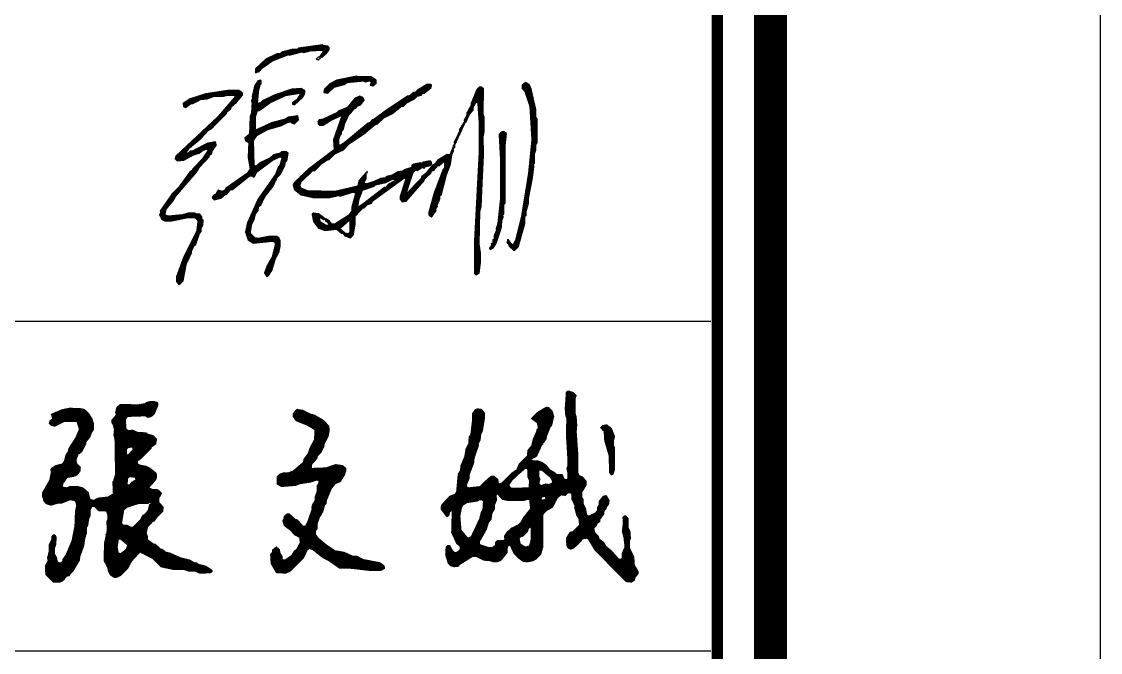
# Model space of a CAD drawing. Header units: inches. Extents: x 0 to 508000, y 0 to 738838.
# Drawn here: x 85829 to 89100, y 13851 to 15764 of the extents above; entities that cross this region are included whole.
import ezdxf

# ---------------------------------------------------------------- set-up
doc = ezdxf.new("R2010")
doc.units = ezdxf.units.IN
doc.header["$LTSCALE"] = 1000
doc.header["$MEASUREMENT"] = 0
doc.layers.get('0').update_dxf_attribs({"true_color": 0xffffff})
for name, color, linetype, true_color in [('TK', 7, 'Continuous', 0xffffff), ('ZG-图框层', 4, 'Continuous', 0x00ffff), ('签名', 3, 'Continuous', 0x00ff00)]:
    doc.layers.add(name, color=color, linetype=linetype, true_color=true_color)

# ---------------------------------------------------------------- blocks, each defined once
blk = doc.blocks.new('CCIAD-TK-A2-图签')
at = {"layer": 'TK', "lineweight": -3}
for p, q in [((531.117, 81.628), (582.187, 81.628)), ((531.117, 81.628), (582.187, 81.628)), ((531.117, 71.628), (582.187, 71.628)), ((531.117, 71.628), (582.187, 71.628))]:
    blk.add_line(p, q, dxfattribs=at)
blk.add_lwpolyline([(529.286, 10.457), (584, 10.457), (584, 410)], dxfattribs=at)
at = {"layer": 'TK', "lineweight": -3, "const_width": 0.347}
blk.add_lwpolyline([(531.117, 185.398), (582.387, 185.398), (582.387, 13.253), (531.117, 13.253)], close=True, dxfattribs=at)
blk = doc.blocks.new('A$C5C275C17')
at = {"linetype": 'Continuous'}
h = blk.add_hatch(dxfattribs=at)
h.set_pattern_fill('ANSI31', color=256, scale=25.4, angle=45, style=0)
h.set_pattern_definition([(45, (-64, -170), (-0.088388348, 0.088388348), [])])
h.paths.add_polyline_path([(173, 191), (185, 196), (188, 195), (185, 184), (182, 180), (178, 169), (151, 131), (135, 95), (132, 81), (136, 69), (144, 64), (173, 67), (176, 66), (178, 63), (173, 43), (165, 29), (161, 18), (164, 13), (166, 13), (172, 22), (178, 41), (183, 50), (185, 60), (185, 68), (183, 72), (180, 74), (167, 74), (151, 71), (146, 72), (139, 79), (141, 92), (145, 100), (147, 109), (151, 114), (152, 120), (155, 122), (162, 136), (174, 151), (180, 164), (185, 169), (192, 183), (193, 189), (195, 190), (197, 202), (194, 204), (187, 204), (185, 202), (175, 199), (169, 194), (154, 187), (148, 182), (145, 183), (144, 221), (149, 229), (166, 238), (187, 244), (196, 249), (202, 250), (203, 248), (207, 247), (213, 253), (212, 259), (198, 257), (193, 254), (173, 249), (147, 237), (147, 258), (150, 267), (153, 267), (169, 279), (193, 290), (215, 294), (215, 291), (211, 284), (204, 279), (204, 277), (207, 276), (219, 287), (223, 294), (223, 298), (217, 301), (203, 300), (176, 291), (158, 282), (155, 279), (150, 278), (152, 298), (154, 306), (156, 308), (156, 313), (155, 314), (151, 313), (146, 305), (142, 288), (143, 286), (141, 282), (142, 279), (141, 263), (139, 258), (138, 231), (131, 225), (132, 221), (137, 218), (136, 195), (139, 178), (135, 171), (102, 148), (100, 145), (96, 143), (90, 145), (86, 138), (84, 138), (81, 135), (81, 133), (84, 130), (94, 133), (101, 139), (103, 139), (109, 146), (112, 146), (138, 167), (142, 167), (145, 165), (149, 173)], flags=0)
h.paths.add_polyline_path([(87, 214), (86, 219), (74, 217), (50, 205), (47, 205), (44, 202), (40, 202), (46, 210), (64, 225), (75, 237), (80, 240), (83, 243), (83, 245), (85, 245), (102, 262), (103, 265), (109, 270), (110, 273), (118, 280), (127, 291), (127, 294), (123, 297), (122, 298), (104, 298), (71, 293), (47, 285), (36, 278), (37, 273), (40, 272), (48, 278), (51, 278), (63, 284), (73, 285), (84, 289), (98, 289), (104, 291), (115, 291), (116, 288), (90, 258), (25, 197), (24, 193), (27, 190), (37, 191), (52, 199), (61, 202), (66, 206), (72, 208), (75, 207), (66, 193), (51, 178), (51, 176), (46, 172), (30, 150), (20, 140), (1, 113), (2, 111), (0, 107), (3, 101), (8, 98), (19, 98), (44, 103), (54, 103), (59, 98), (57, 82), (37, 42), (26, 12), (26, 5), (30, 0), (36, 6), (41, 32), (49, 49), (49, 52), (53, 60), (55, 61), (61, 78), (64, 82), (64, 88), (66, 90), (67, 99), (64, 102), (65, 104), (62, 108), (56, 108), (54, 110), (44, 110), (35, 107), (13, 105), (8, 107), (10, 116), (21, 129), (24, 135), (56, 172), (61, 180), (76, 196), (76, 198), (80, 202), (81, 206)], flags=0)
h.paths.add_polyline_path([(218, 357), (221, 356), (231, 359), (250, 360), (251, 357), (246, 350), (249, 349), (256, 355), (260, 361), (260, 364), (258, 366), (251, 367), (250, 368), (213, 363), (211, 361), (203, 361), (189, 357), (185, 354), (180, 354), (163, 346), (147, 331), (147, 325), (153, 327), (157, 332), (172, 343), (198, 353), (199, 352)], flags=0)
h.paths.add_polyline_path([(297, 268), (296, 269), (301, 271), (303, 274), (308, 276), (314, 283), (312, 287), (307, 289), (300, 286), (288, 272), (274, 266), (273, 264), (251, 254), (245, 253), (243, 251), (243, 247), (246, 244), (251, 245), (262, 252), (280, 260), (267, 222), (268, 207), (228, 177), (215, 165), (215, 163), (213, 163), (207, 157), (205, 153), (207, 146), (217, 138), (235, 134), (261, 134), (275, 137), (277, 136), (296, 142), (301, 141), (295, 119), (295, 113), (290, 106), (269, 93), (264, 93), (260, 98), (255, 101), (254, 99), (262, 92), (255, 91), (247, 96), (245, 102), (247, 103), (252, 100), (254, 101), (244, 109), (236, 110), (234, 108), (236, 97), (244, 87), (254, 83), (272, 85), (279, 79), (281, 79), (284, 75), (293, 72), (297, 76), (300, 94), (300, 105), (312, 118), (314, 118), (319, 123), (325, 125), (326, 128), (375, 164), (378, 163), (369, 135), (369, 131), (372, 127), (378, 128), (405, 159), (407, 163), (416, 171), (417, 175), (420, 175), (427, 183), (429, 183), (437, 190), (437, 179), (435, 177), (421, 140), (413, 111), (413, 107), (417, 104), (424, 114), (423, 116), (426, 120), (425, 121), (430, 132), (430, 137), (432, 138), (440, 169), (446, 185), (448, 199), (451, 206), (450, 210), (445, 199), (441, 200), (427, 191), (421, 184), (419, 184), (408, 170), (402, 166), (402, 164), (380, 141), (379, 143), (389, 173), (393, 176), (395, 175), (402, 180), (406, 179), (407, 181), (415, 183), (417, 185), (417, 188), (415, 190), (404, 188), (403, 186), (400, 187), (390, 185), (387, 183), (387, 180), (377, 177), (373, 174), (366, 173), (357, 168), (348, 166), (346, 164), (339, 163), (328, 158), (318, 155), (313, 156), (317, 163), (317, 172), (306, 160), (304, 151), (269, 143), (227, 144), (217, 148), (215, 152), (217, 158), (235, 175), (238, 175), (249, 186), (256, 191), (260, 192), (269, 201), (282, 207), (292, 217), (313, 231), (329, 245), (334, 247), (344, 256), (356, 262), (371, 274), (374, 274), (379, 279), (391, 285), (395, 289), (401, 291), (402, 293), (406, 294), (416, 302), (417, 306), (416, 307), (410, 307), (395, 298), (394, 296), (390, 295), (383, 289), (380, 289), (348, 268), (328, 253), (326, 253), (322, 248), (320, 248), (284, 218), (278, 214), (275, 214), (275, 223), (277, 230), (279, 231), (279, 235), (282, 239), (284, 248), (290, 260)], flags=0)
h.paths.add_polyline_path([(331, 153), (329, 151), (311, 145), (306, 132), (304, 120), (305, 119), (314, 125), (345, 149), (347, 149), (351, 154), (360, 159), (361, 162), (357, 162), (347, 157)], flags=0)
h.paths.add_polyline_path([(292, 100), (291, 99), (278, 88), (276, 88), (276, 86), (284, 79), (290, 78), (292, 81)], flags=0)
h.paths.add_polyline_path([(324, 319), (304, 319), (302, 320), (272, 314), (261, 308), (253, 300), (252, 295), (258, 294), (268, 303), (283, 307), (287, 310), (314, 313), (316, 311), (322, 313), (325, 311), (323, 306), (327, 305), (332, 309), (332, 314)], flags=0)
h.paths.add_polyline_path([(497, 301), (495, 302), (494, 303), (490, 303), (487, 300), (478, 278), (478, 275), (471, 263), (471, 259), (467, 252), (468, 249), (470, 250), (475, 261), (481, 268), (481, 272), (484, 278), (486, 280), (489, 280), (488, 279), (490, 250), (490, 200), (483, 67), (483, 17), (485, 15), (490, 18), (492, 34), (492, 49), (490, 62), (491, 113), (493, 120), (497, 204), (496, 226), (498, 236), (498, 257), (496, 262)], flags=0)
h.paths.add_polyline_path([(532, 232), (529, 234), (528, 235), (524, 234), (521, 230), (523, 192), (523, 132), (519, 94), (516, 85), (517, 84), (513, 75), (513, 70), (511, 69), (511, 64), (509, 63), (509, 60), (506, 56), (507, 54), (512, 57), (516, 64), (524, 87), (525, 99), (527, 104), (526, 107), (528, 109), (528, 123), (530, 125), (530, 214)], flags=0)
h.paths.add_polyline_path([(577, 269), (570, 300), (567, 307), (563, 309), (561, 310), (556, 306), (556, 301), (560, 297), (568, 274), (571, 222), (566, 171), (555, 104), (546, 68), (543, 62), (541, 61), (534, 70), (533, 64), (535, 63), (536, 59), (544, 52), (550, 58), (560, 94), (560, 105), (562, 106), (562, 112), (566, 126), (566, 134), (572, 165), (574, 182), (573, 185), (575, 186), (575, 201), (577, 207), (577, 215), (579, 218), (579, 254), (577, 257)], flags=0)
h.paths.add_polyline_path([(468, 248), (467, 249), (460, 238), (460, 235), (452, 218), (453, 215)], flags=0)
at = {"linetype": 'Continuous', "lineweight": -3}
for points in [[(251, 367), (250, 368), (213, 363), (211, 361), (203, 361), (189, 357), (185, 354), (180, 354), (163, 346), (147, 331), (147, 325), (153, 327), (157, 332), (172, 343), (198, 353), (199, 352), (218, 357), (221, 356), (231, 359), (250, 360), (251, 357), (246, 350), (249, 349), (256, 355), (260, 361), (260, 364), (258, 366)], [(247, 348), (246, 349), (243, 349), (240, 346), (243, 345)], [(304, 319), (302, 320), (272, 314), (261, 308), (253, 300), (252, 295), (258, 294), (268, 303), (283, 307), (287, 310), (314, 313), (316, 311), (322, 313), (325, 311), (323, 306), (327, 305), (332, 309), (332, 314), (324, 319)], [(123, 297), (122, 298), (104, 298), (71, 293), (47, 285), (36, 278), (37, 273), (40, 272), (48, 278), (51, 278), (63, 284), (73, 285), (84, 289), (98, 289), (104, 291), (115, 291), (116, 288), (90, 258), (25, 197), (24, 193), (27, 190), (37, 191), (52, 199), (61, 202), (66, 206), (72, 208), (75, 207), (66, 193), (51, 178), (51, 176), (46, 172), (30, 150), (20, 140), (1, 113), (2, 111), (0, 107), (3, 101), (8, 98), (19, 98), (44, 103), (54, 103), (59, 98), (57, 82), (37, 42), (26, 12), (26, 5), (30, 0), (36, 6), (41, 32), (49, 49), (49, 52), (53, 60), (55, 61), (61, 78), (64, 82), (64, 88), (66, 90), (67, 99), (64, 102), (65, 104), (62, 108), (56, 108), (54, 110), (44, 110), (35, 107), (13, 105), (8, 107), (10, 116), (21, 129), (24, 135), (56, 172), (61, 180), (76, 196), (76, 198), (80, 202), (81, 206), (87, 214), (86, 219), (74, 217), (50, 205), (47, 205), (44, 202), (40, 202), (46, 210), (64, 225), (75, 237), (80, 240), (83, 243), (83, 245), (85, 245), (102, 262), (103, 265), (109, 270), (110, 273), (118, 280), (127, 291), (127, 294)], [(156, 313), (155, 314), (151, 313), (146, 305), (142, 288), (143, 286), (141, 282), (142, 279), (141, 263), (139, 258), (138, 231), (131, 225), (132, 221), (137, 218), (136, 195), (139, 178), (135, 171), (102, 148), (100, 145), (96, 143), (90, 145), (86, 138), (84, 138), (81, 135), (81, 133), (84, 130), (94, 133), (101, 139), (103, 139), (109, 146), (112, 146), (138, 167), (142, 167), (145, 165), (149, 173), (173, 191), (185, 196), (188, 195), (185, 184), (182, 180), (178, 169), (151, 131), (135, 95), (132, 81), (136, 69), (144, 64), (173, 67), (176, 66), (178, 63), (173, 43), (165, 29), (161, 18), (164, 13), (166, 13), (172, 22), (178, 41), (183, 50), (185, 60), (185, 68), (183, 72), (180, 74), (167, 74), (151, 71), (146, 72), (139, 79), (141, 92), (145, 100), (147, 109), (151, 114), (152, 120), (155, 122), (162, 136), (174, 151), (180, 164), (185, 169), (192, 183), (193, 189), (195, 190), (197, 202), (194, 204), (187, 204), (185, 202), (175, 199), (169, 194), (154, 187), (148, 182), (145, 183), (144, 221), (149, 229), (166, 238), (187, 244), (196, 249), (202, 250), (203, 248), (207, 247), (213, 253), (212, 259), (198, 257), (193, 254), (173, 249), (147, 237), (147, 258), (150, 267), (153, 267), (169, 279), (193, 290), (215, 294), (215, 291), (211, 284), (204, 279), (204, 277), (207, 276), (219, 287), (223, 294), (223, 298), (217, 301), (203, 300), (176, 291), (158, 282), (155, 279), (150, 278), (152, 298), (154, 306), (156, 308)], [(417, 306), (416, 307), (410, 307), (395, 298), (394, 296), (390, 295), (383, 289), (380, 289), (348, 268), (328, 253), (326, 253), (322, 248), (320, 248), (284, 218), (278, 214), (275, 214), (275, 223), (277, 230), (279, 231), (279, 235), (282, 239), (284, 248), (290, 260), (297, 268), (296, 269), (301, 271), (303, 274), (308, 276), (314, 283), (312, 287), (307, 289), (300, 286), (288, 272), (274, 266), (273, 264), (251, 254), (245, 253), (243, 251), (243, 247), (246, 244), (251, 245), (262, 252), (280, 260), (267, 222), (268, 207), (228, 177), (215, 165), (215, 163), (213, 163), (207, 157), (205, 153), (207, 146), (217, 138), (235, 134), (261, 134), (275, 137), (277, 136), (296, 142), (301, 141), (295, 119), (295, 113), (290, 106), (269, 93), (264, 93), (260, 98), (255, 101), (254, 99), (262, 92), (255, 91), (247, 96), (245, 102), (247, 103), (252, 100), (254, 101), (244, 109), (236, 110), (234, 108), (236, 97), (244, 87), (254, 83), (272, 85), (279, 79), (281, 79), (284, 75), (293, 72), (297, 76), (300, 94), (300, 105), (312, 118), (314, 118), (319, 123), (325, 125), (326, 128), (375, 164), (378, 163), (369, 135), (369, 131), (372, 127), (378, 128), (405, 159), (407, 163), (416, 171), (417, 175), (420, 175), (427, 183), (429, 183), (437, 190), (437, 179), (435, 177), (421, 140), (413, 111), (413, 107), (417, 104), (424, 114), (423, 116), (426, 120), (425, 121), (430, 132), (430, 137), (432, 138), (440, 169), (446, 185), (448, 199), (451, 206), (450, 210), (445, 199), (441, 200), (427, 191), (421, 184), (419, 184), (408, 170), (402, 166), (402, 164), (380, 141), (379, 143), (389, 173), (393, 176), (395, 175), (402, 180), (406, 179), (407, 181), (415, 183), (417, 185), (417, 188), (415, 190), (404, 188), (403, 186), (400, 187), (390, 185), (387, 183), (387, 180), (377, 177), (373, 174), (366, 173), (357, 168), (348, 166), (346, 164), (339, 163), (328, 158), (318, 155), (313, 156), (317, 163), (317, 172), (306, 160), (304, 151), (269, 143), (227, 144), (217, 148), (215, 152), (217, 158), (235, 175), (238, 175), (249, 186), (256, 191), (260, 192), (269, 201), (282, 207), (292, 217), (313, 231), (329, 245), (334, 247), (344, 256), (356, 262), (371, 274), (374, 274), (379, 279), (391, 285), (395, 289), (401, 291), (402, 293), (406, 294), (416, 302)], [(495, 302), (494, 303), (490, 303), (487, 300), (478, 278), (478, 275), (471, 263), (471, 259), (467, 252), (468, 249), (470, 250), (475, 261), (481, 268), (481, 272), (484, 278), (486, 280), (489, 280), (488, 279), (490, 250), (490, 200), (483, 67), (483, 17), (485, 15), (490, 18), (492, 34), (492, 49), (490, 62), (491, 113), (493, 120), (497, 204), (496, 226), (498, 236), (498, 257), (496, 262), (497, 301)], [(563, 309), (561, 310), (556, 306), (556, 301), (560, 297), (568, 274), (571, 222), (566, 171), (555, 104), (546, 68), (543, 62), (541, 61), (534, 70), (533, 64), (535, 63), (536, 59), (544, 52), (550, 58), (560, 94), (560, 105), (562, 106), (562, 112), (566, 126), (566, 134), (572, 165), (574, 182), (573, 185), (575, 186), (575, 201), (577, 207), (577, 215), (579, 218), (579, 254), (577, 257), (577, 269), (570, 300), (567, 307)], [(468, 248), (467, 249), (460, 238), (460, 235), (452, 218), (453, 215)], [(529, 234), (528, 235), (524, 234), (521, 230), (523, 192), (523, 132), (519, 94), (516, 85), (517, 84), (513, 75), (513, 70), (511, 69), (511, 64), (509, 63), (509, 60), (506, 56), (507, 54), (512, 57), (516, 64), (524, 87), (525, 99), (527, 104), (526, 107), (528, 109), (528, 123), (530, 125), (530, 214), (532, 232)], [(453, 214), (452, 215), (450, 212), (451, 209), (453, 211)], [(319, 173), (318, 174), (318, 171)], [(357, 162), (361, 162), (360, 159), (351, 154), (347, 149), (345, 149), (314, 125), (305, 119), (304, 120), (306, 132), (311, 145), (329, 151), (331, 153), (347, 157)], [(291, 99), (292, 100), (292, 81), (290, 78), (284, 79), (276, 86), (276, 88), (278, 88)]]:
    blk.add_lwpolyline(points, close=True, dxfattribs=at)
blk = doc.blocks.new('+A9S5D+9F')
at = {"layer": '签名', "linetype": 'Continuous'}
h = blk.add_hatch(dxfattribs=at)
h.set_pattern_fill('ANSI31', color=256, scale=4.224528, angle=45, style=0)
h.set_pattern_definition([(45, (107100.37475, -3826.70532), (-0.186699525, 0.186699525), [])])
h.paths.add_polyline_path([(107498.3, -3402.6), (107501.1, -3393.9), (107499.7, -3382.7), (107482.8, -3368.8), (107470.2, -3362.5), (107451.9, -3359.2), (107443, -3354.7), (107443, -3345.9), (107454.2, -3338.5), (107483.3, -3309.3), (107485.1, -3304.1), (107498.2, -3294.3), (107500.9, -3279), (107491.2, -3269.2), (107476.5, -3266), (107470.1, -3261.1), (107443.9, -3259.5), (107429.2, -3253), (107417.2, -3254.7), (107408.2, -3248), (107406.3, -3220.3), (107413, -3211.4), (107465.5, -3209.6), (107473.5, -3214.4), (107484.7, -3211.6), (107493.5, -3204.3), (107504.5, -3177.4), (107504.5, -3169.5), (107503.2, -3168.1), (107498.2, -3168.1), (107496.5, -3166.4), (107481.7, -3166.4), (107469.6, -3169.4), (107466.2, -3172.8), (107444.9, -3176.4), (107395.1, -3174.7), (107389.7, -3176.1), (107381.1, -3183.3), (107376.6, -3199.7), (107378.5, -3207.2), (107364.8, -3222.6), (107364.8, -3230.4), (107369.6, -3238.3), (107373.2, -3252.7), (107371.5, -3269.3), (107374.8, -3282.4), (107376.5, -3388.1), (107371.1, -3406), (107368.2, -3408.9), (107369.9, -3446), (107354.3, -3455.7), (107324.2, -3459.1), (107310.1, -3466.1), (107298.8, -3461.6), (107293.7, -3441), (107280, -3428.8), (107264.5, -3424.2), (107237.5, -3424.2), (107230.7, -3427.7), (107214.3, -3425.3), (107217, -3414.5), (107229.8, -3396.2), (107250.7, -3392.7), (107259.6, -3388.3), (107268.5, -3377.9), (107269.9, -3363.9), (107258.6, -3352.7), (107256.6, -3342.4), (107262.2, -3327.4), (107274, -3317.3), (107286.7, -3293.6), (107286.7, -3288.2), (107298.6, -3274.6), (107301.9, -3263.2), (107309.9, -3250.3), (107309.9, -3233.4), (107305.2, -3217.7), (107295.7, -3201.7), (107286.4, -3192.5), (107275.9, -3188), (107238.7, -3186.4), (107214.5, -3191.2), (107182.4, -3205), (107185.6, -3219.3), (107178.1, -3225), (107175.6, -3233.6), (107180.2, -3238.3), (107191.5, -3241.1), (107221, -3226.3), (107259.2, -3226.3), (107266.9, -3251.4), (107256.3, -3276.1), (107234.9, -3309), (107233.2, -3319.2), (107226.5, -3327.6), (107221.5, -3347.5), (107215.4, -3355.6), (107194.8, -3360.8), (107182.8, -3368.3), (107180.3, -3373.2), (107181.9, -3382.7), (107176.7, -3405.5), (107155.3, -3443.4), (107155.3, -3456.5), (107158.6, -3461.5), (107158.6, -3467.9), (107165.5, -3476.2), (107180.2, -3480.6), (107201.3, -3474.1), (107212.8, -3474.1), (107238, -3464), (107250, -3466), (107256.5, -3472.5), (107258.4, -3482.4), (107255, -3501.1), (107253.4, -3544.3), (107244.9, -3588.2), (107226.4, -3632.1), (107216.8, -3644.9), (107216.8, -3650.1), (107211.2, -3655.8), (107200.7, -3653.1), (107197, -3636.7), (107191.9, -3628), (107191.9, -3608.2), (107195.2, -3599.8), (107196.8, -3576.4), (107193.3, -3570.6), (107188.2, -3570.6), (107183.5, -3575.3), (107183.5, -3584.7), (107175.2, -3601.3), (107175.2, -3622.6), (107170.3, -3640.5), (107172.1, -3649.2), (107163.6, -3666.1), (107165.2, -3692.2), (107186.6, -3713.6), (107207.7, -3713.6), (107216.4, -3709.3), (107228.3, -3695.7), (107235, -3694), (107247.4, -3680), (107266.8, -3647.6), (107268.4, -3634.6), (107280.1, -3603), (107283.4, -3579.8), (107288.3, -3565), (107288.3, -3547.9), (107291.8, -3542.7), (107295.1, -3521.4), (107300, -3510), (107300, -3493.3), (107304.6, -3484.1), (107311.3, -3484.1), (107324.6, -3497.4), (107344, -3497.4), (107349.2, -3500), (107353.2, -3511.8), (107353.2, -3525), (107349.9, -3529.9), (107351.5, -3555.8), (107349.6, -3567.2), (107347.2, -3569.6), (107348.4, -3571.8), (107343.2, -3595.9), (107341.6, -3649.6), (107353, -3670.9), (107354.7, -3681), (107360.7, -3693), (107372.2, -3700.1), (107380.4, -3698.8), (107392.8, -3692.6), (107413.6, -3671.7), (107423.6, -3651.8), (107450.6, -3623), (107486.5, -3641), (107512.8, -3667.3), (107551.4, -3675.4), (107583.3, -3675.4), (107596.6, -3680.3), (107616.7, -3680.3), (107631.6, -3687), (107663.2, -3685.4), (107669.2, -3681.8), (107669.2, -3677.1), (107651.2, -3665.2), (107629.5, -3660.1), (107623.2, -3655.4), (107616.7, -3655.4), (107603, -3646.9), (107575, -3640.3), (107541.8, -3625.3), (107531.5, -3623.6), (107518.4, -3613.8), (107514.9, -3613.8), (107498.3, -3598.8), (107493.5, -3598.8), (107472.9, -3583.9), (107472.9, -3572.9), (107469.5, -3564.2), (107473.2, -3547.4), (107487.5, -3531.3), (107494, -3528), (107502, -3516.9), (107519.6, -3499.2), (107521, -3485.2), (107507.9, -3470.4), (107507.9, -3458.3), (107515.7, -3444.1), (107513.6, -3439.7), (107503.5, -3432.5), (107488.8, -3432.5), (107477.6, -3427)], flags=0)
h.paths.add_polyline_path([(107438, -3404.3), (107436.3, -3395.9), (107421.4, -3394.3), (107418, -3394.3), (107413.1, -3399.3), (107411.4, -3417.6), (107419.7, -3419.2), (107426.4, -3410.9)], flags=0)
h.paths.add_polyline_path([(107479.6, -3472.4), (107472.9, -3475.8), (107444.7, -3475.8), (107413.1, -3485.7), (107401.4, -3494.1), (107394.8, -3534), (107399.8, -3540.6), (107411.4, -3540.6), (107423, -3547.3), (107429.7, -3547.3), (107453, -3524), (107458, -3514), (107467.9, -3505.7), (107476.3, -3494.1), (107479.6, -3479.1), (107484.6, -3475.8), (107484.6, -3472.4)], flags=0)
h.paths.add_polyline_path([(107414.7, -3327.7), (107429.7, -3312.8), (107428, -3304.5), (107421.4, -3304.5), (107414.7, -3306.1), (107409.7, -3311.1), (107409.7, -3326.1)], flags=0)
h.paths.add_polyline_path([(107391.4, -3583.9), (107384.8, -3583.9), (107381.5, -3607.2), (107384.8, -3625.5), (107393.1, -3627.1), (107409.7, -3613.8), (107413.1, -3602.2)], flags=0)
h.paths.add_polyline_path([(108069.4, -3390.6), (108074.4, -3375.6), (108074.4, -3367.3), (108066.1, -3360.7), (108044.4, -3357.3), (108016.2, -3367.3), (107972.9, -3369), (107969.6, -3367.3), (107971.3, -3355.7), (107987.9, -3337.4), (107987.9, -3332.4), (107997.9, -3322.4), (108007.9, -3302.5), (108009.5, -3292.5), (108021.2, -3270.9), (108024.5, -3250.9), (108022.8, -3239.3), (108009.5, -3224.3), (107981.2, -3207.7), (107967.9, -3204.3), (107944.7, -3192.7), (107933, -3191), (107929.7, -3189.4), (107923, -3192.7), (107914.7, -3204.3), (107914.7, -3212.6), (107923, -3224.3), (107956.3, -3237.6), (107981.2, -3252.6), (107979.6, -3282.5), (107966.3, -3307.5), (107961.3, -3322.4), (107948, -3340.7), (107946.3, -3350.7), (107914.7, -3377.3), (107901.4, -3382.3), (107886.4, -3382.3), (107873.1, -3387.3), (107866.5, -3393.9), (107866.5, -3417.2), (107878.1, -3423.9), (107921.4, -3420.5), (107933, -3415.6), (107966.3, -3410.6), (107986.2, -3403.9), (107992.9, -3407.2), (107992.9, -3413.9), (107987.9, -3422.2), (107987.9, -3438.8), (107981.2, -3457.1), (107981.2, -3467.1), (107974.6, -3477.1), (107971.3, -3488.7), (107972.9, -3492.1), (107959.6, -3530.3), (107953, -3543.6), (107944.7, -3543.6), (107929.7, -3525.3), (107923, -3523.7), (107904.7, -3507), (107896.4, -3507), (107889.8, -3512), (107886.4, -3518.7), (107888.1, -3520.3), (107883.1, -3527), (107888.1, -3543.6), (107906.4, -3556.9), (107918, -3570.2), (107934.7, -3578.6), (107936.3, -3595.2), (107926.4, -3613.5), (107919.7, -3618.5), (107911.4, -3631.8), (107891.4, -3646.7), (107881.5, -3645.1), (107881.5, -3635.1), (107874.8, -3623.5), (107873.1, -3613.5), (107864.8, -3606.8), (107853.2, -3615.1), (107851.5, -3625.1), (107846.5, -3630.1), (107848.2, -3658.4), (107863.2, -3685), (107891.4, -3686.7), (107906.4, -3680), (107946.3, -3640.1), (107956.3, -3618.5), (107962.9, -3611.8), (107972.9, -3615.1), (108004.5, -3640.1), (108021.2, -3648.4), (108054.4, -3671.7), (108087.7, -3671.7), (108145.9, -3678.3), (108180.8, -3678.3), (108192.5, -3671.7), (108190.8, -3663.4), (108179.2, -3655.1), (108127.6, -3645.1), (108109.3, -3635.1), (108096, -3635.1), (108071.1, -3623.5), (108042.8, -3618.5), (108017.8, -3601.8), (107987.9, -3576.9), (107987.9, -3573.6), (107982.9, -3568.6), (107982.9, -3558.6), (107987.9, -3550.3), (107987.9, -3535.3), (107994.5, -3517), (108004.5, -3500.4), (108009.5, -3482.1), (108014.5, -3475.4), (108016.2, -3463.8), (108031.1, -3428.9), (108044.4, -3413.9), (108057.8, -3408.9)], flags=0)
h.paths.add_polyline_path([(108726.4, -3449.3), (108739.7, -3451), (108748, -3442.7), (108753, -3442.7), (108759.7, -3447.7), (108759.7, -3462.7), (108769.7, -3484.3), (108768, -3487.6), (108774.7, -3512.5), (108781.3, -3522.5), (108783, -3540.8), (108763, -3560.8), (108754.7, -3562.4), (108743.1, -3580.7), (108744.7, -3604), (108748, -3610.7), (108754.7, -3614), (108764.7, -3610.7), (108788, -3589.1), (108791.3, -3582.4), (108804.6, -3580.7), (108809.6, -3584.1), (108829.5, -3617.3), (108922.7, -3712.1), (108941, -3713.8), (108949.3, -3707.1), (108951, -3700.5), (108960.9, -3687.2), (108960.9, -3680.5), (108949.3, -3660.6), (108947.6, -3635.6), (108934.3, -3609), (108934.3, -3587.4), (108937.6, -3580.7), (108936, -3559.1), (108931, -3549.1), (108931, -3520.9), (108924.3, -3512.5), (108919.4, -3512.5), (108914.4, -3517.5), (108916, -3534.2), (108912.7, -3560.8), (108917.7, -3579.1), (108921, -3607.4), (108912.7, -3627.3), (108912.7, -3640.6), (108909.4, -3643.9), (108902.7, -3643.9), (108881.1, -3619), (108864.5, -3605.7), (108856.2, -3592.4), (108842.8, -3582.4), (108839.5, -3572.4), (108829.5, -3562.4), (108826.2, -3550.8), (108832.9, -3544.2), (108836.2, -3535.8), (108844.5, -3529.2), (108844.5, -3524.2), (108856.2, -3507.6), (108857.8, -3495.9), (108862.8, -3492.6), (108864.5, -3485.9), (108871.1, -3477.6), (108872.8, -3464.3), (108864.5, -3451), (108854.5, -3454.3), (108842.8, -3469.3), (108842.8, -3479.3), (108837.9, -3487.6), (108837.9, -3495.9), (108831.2, -3504.2), (108814.6, -3512.5), (108809.6, -3512.5), (108804.6, -3507.6), (108801.3, -3489.3), (108794.6, -3476), (108794.6, -3462.7), (108789.6, -3454.3), (108789.6, -3441), (108802.9, -3419.4), (108802.9, -3406.1), (108793, -3394.5), (108783, -3391.1), (108778, -3381.2), (108778, -3326.3), (108773, -3256.4), (108774.7, -3236.5), (108773, -3211.5), (108769.7, -3201.5), (108769.7, -3156.6), (108773, -3146.6), (108764.7, -3138.3), (108756.4, -3136.7), (108754.7, -3135), (108748, -3135), (108743.1, -3140), (108739.7, -3188.2), (108741.4, -3211.5), (108744.7, -3218.2), (108743.1, -3264.7), (108748, -3346.2), (108748, -3361.2), (108744.7, -3369.5), (108748, -3384.5), (108748, -3399.5), (108744.7, -3402.8), (108736.4, -3401.1), (108731.4, -3387.8), (108714.8, -3387.8), (108708.1, -3381.2), (108693.2, -3372.8), (108683.2, -3359.5), (108671.5, -3351.2), (108658.2, -3346.2), (108639.9, -3346.2), (108638.3, -3339.6), (108653.2, -3331.3), (108666.5, -3301.3), (108681.5, -3279.7), (108683.2, -3269.7), (108694.8, -3241.4), (108698.1, -3239.8), (108704.8, -3209.8), (108699.8, -3193.2), (108691.5, -3184.9), (108683.2, -3183.2), (108654.9, -3199.9), (108636.6, -3218.2), (108654.9, -3231.5), (108658.2, -3246.4), (108653.2, -3251.4), (108653.2, -3258.1), (108643.3, -3279.7), (108638.3, -3299.7), (108626.6, -3314.6), (108625, -3331.3), (108600, -3356.2), (108593.4, -3372.8), (108578.4, -3382.8), (108548.5, -3412.8), (108541.8, -3416.1), (108536.8, -3411.1), (108535.2, -3401.1), (108525.2, -3392.8), (108515.2, -3392.8), (108480.3, -3424.4), (108448.7, -3427.7), (108442, -3426.1), (108440.4, -3417.7), (108448.7, -3397.8), (108448.7, -3386.1), (108462, -3352.9), (108463.6, -3336.3), (108476.9, -3298), (108475.3, -3294.7), (108481.9, -3281.4), (108483.6, -3264.7), (108488.6, -3254.8), (108495.2, -3214.8), (108495.2, -3199.9), (108486.9, -3189.9), (108473.6, -3188.2), (108467, -3191.6), (108458.6, -3203.2), (108458.6, -3224.8), (108453.7, -3266.4), (108448.7, -3273), (108447, -3294.7), (108438.7, -3311.3), (108435.4, -3332.9), (108423.7, -3361.2), (108422.1, -3376.2), (108415.4, -3386.1), (108410.4, -3441), (108405.4, -3447.7), (108388.8, -3454.3), (108367.2, -3477.6), (108363.8, -3484.3), (108363.8, -3494.3), (108378.8, -3514.2), (108383.8, -3514.2), (108387.1, -3510.9), (108388.8, -3502.6), (108393.8, -3497.6), (108397.1, -3499.2), (108395.4, -3564.1), (108410.4, -3597.4), (108422.1, -3607.4), (108420.4, -3617.3), (108410.4, -3624), (108405.4, -3624), (108397.1, -3615.7), (108390.5, -3602.4), (108383.8, -3602.4), (108378.8, -3607.4), (108377.2, -3632.3), (108385.5, -3658.9), (108390.5, -3663.9), (108402.1, -3667.2), (108415.4, -3665.6), (108418.7, -3660.6), (108458.6, -3635.6), (108468.6, -3635.6), (108491.9, -3647.3), (108511.9, -3648.9), (108520.2, -3652.3), (108531.8, -3652.3), (108545.1, -3647.3), (108563.4, -3624), (108563.4, -3610.7), (108566.8, -3602.4), (108573.4, -3604), (108585.1, -3629), (108595, -3639), (108610, -3650.6), (108623.3, -3652.3), (108641.6, -3648.9), (108653.2, -3642.3), (108664.9, -3630.6), (108671.5, -3607.4), (108671.5, -3509.2), (108681.5, -3497.6), (108701.5, -3485.9), (108714.8, -3459.3)], flags=0)
h.paths.add_polyline_path([(108473.6, -3467.6), (108442, -3472.6), (108430.4, -3479.3), (108425.4, -3485.9), (108420.4, -3512.5), (108423.7, -3554.1), (108445.3, -3580.7), (108455.3, -3575.8), (108480.3, -3522.5), (108485.3, -3502.6), (108490.2, -3494.3), (108491.9, -3469.3), (108486.9, -3464.3), (108478.6, -3464.3)], flags=0)
h.paths.add_polyline_path([(108530.2, -3451), (108531.8, -3462.7), (108525.2, -3479.3), (108525.2, -3490.9), (108516.9, -3505.9), (108515.2, -3522.5), (108506.9, -3532.5), (108500.2, -3554.1), (108480.3, -3589.1), (108480.3, -3597.4), (108483.6, -3600.7), (108508.5, -3609), (108518.5, -3609), (108528.5, -3602.4), (108528.5, -3594), (108533.5, -3587.4), (108553.4, -3587.4), (108556.8, -3584.1), (108555.1, -3574.1), (108565.1, -3560.8), (108576.7, -3550.8), (108596.7, -3540.8), (108606.7, -3530.8), (108611.7, -3520.9), (108634.9, -3490.9), (108631.6, -3464.3), (108623.3, -3462.7), (108615, -3466), (108563.4, -3466), (108548.5, -3462.7), (108538.5, -3452.7), (108538.5, -3449.3), (108533.5, -3446)], flags=0)
h.paths.add_polyline_path([(108570.1, -3421.1), (108575.1, -3427.7), (108580.1, -3429.4), (108630, -3427.7), (108631.6, -3407.8), (108626.6, -3396.1), (108626.6, -3374.5), (108623.3, -3369.5), (108616.7, -3369.5), (108580.1, -3402.8), (108570.1, -3416.1)], flags=0)
h.paths.add_polyline_path([(108600, -3580.7), (108603.3, -3597.4), (108620, -3607.4), (108631.6, -3604), (108636.6, -3585.7), (108636.6, -3547.5), (108633.3, -3547.5), (108628.3, -3550.8), (108625, -3560.8), (108611.7, -3574.1), (108605, -3575.8)], flags=0)
h.paths.add_polyline_path([(108659.9, -3412.8), (108666.5, -3421.1), (108681.5, -3416.1), (108691.5, -3417.7), (108701.5, -3412.8), (108699.8, -3404.4), (108693.2, -3396.1), (108668.2, -3374.5), (108659.9, -3374.5), (108659.9, -3394.5), (108663.2, -3399.5)], flags=0)
h.paths.add_polyline_path([(108666.5, -3461), (108669.9, -3464.3), (108676.5, -3464.3), (108681.5, -3461), (108678.2, -3454.3), (108673.2, -3454.3), (108668.2, -3456)], flags=0)
h.paths.add_polyline_path([(108889.4, -3271.4), (108879.4, -3246.4), (108866.1, -3236.5), (108852.8, -3239.8), (108847.8, -3244.8), (108847.8, -3248.1), (108857.8, -3258.1), (108859.5, -3286.4), (108872.8, -3331.3), (108874.2, -3383.3), (108878.1, -3388.3), (108884.4, -3386.1), (108889.4, -3371.2), (108889.4, -3304.6), (108886.1, -3299.7), (108886.1, -3283)], flags=0)
at = {"layer": '签名', "xscale": 1.976832000001307, "yscale": 1.976832000001307}
blk.add_blockref('A$C5C275C17', (107509.9, -2812), dxfattribs=at)

msp = doc.modelspace()

# ---------------------------------------------------------------- linework, layer by layer
at = {"layer": 'ZG-图框层', "lineweight": -3}
msp.add_lwpolyline([(0, 6738.4), (89100, 6738.4), (89100, 48738.4), (0, 48738.4)], close=True, dxfattribs=at)
at = {"layer": 'ZG-图框层', "lineweight": -3, "const_width": 100}
msp.add_lwpolyline([(2500, 7738.4), (88100, 7738.4), (88100, 47738.4), (2500, 47738.4)], close=True, dxfattribs=at)

# ---------------------------------------------------------------- block references
msp.add_blockref('+A9S5D+9F', (-21262.2, 17777.9))
at = {"layer": 'TK', "xscale": 100, "yscale": 100}
msp.add_blockref('CCIAD-TK-A2-图签', (29700, 6692.8), dxfattribs=at)

doc.saveas('drawing.dxf')
